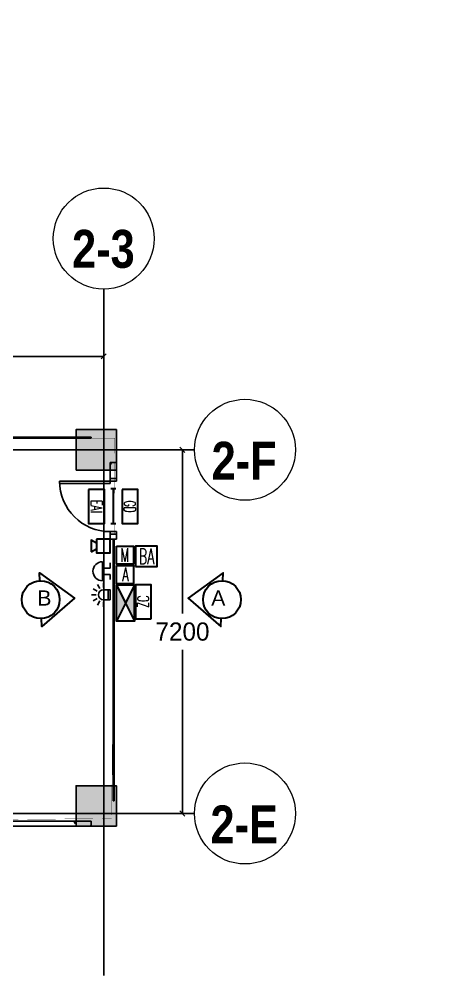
# Model space of a CAD drawing. Header units: millimetres. Extents: x -20146070 to 165023, y -3349561 to 35447.
# Drawn here: x -283475 to -275220, y -49737 to -30700 of the extents above; entities that cross this region are included whole.
import ezdxf
from ezdxf import colors
from ezdxf.entities.mleader import LeaderData, LeaderLine
from ezdxf.enums import TextEntityAlignment as Align
from ezdxf.math import Vec2, Vec3

# ---------------------------------------------------------------- set-up
doc = ezdxf.new("R2010")
doc.units = ezdxf.units.MM
doc.header["$LTSCALE"] = 50
doc.header["$PDMODE"] = 35
for name, pattern in [('CONTINOUS', [0]), ('PLANS_66kv_2018910_BASE FLOOR PLANS$0$CONTINOUS', [0]), ('PLANS_66kv_2018910_BASE FLOOR PLANS$0$PHANTOM', [2.5, 1.25, -0.25, 0.25, -0.25, 0.25, -0.25])]:
    doc.linetypes.add(name, pattern=pattern)
doc.layers.get('Defpoints').update_dxf_attribs({"color": 8, "lineweight": 9})
for name, color, linetype in [('BLK 2 - 1ST  2ND STOREY PLAN 031023$0$1599_DB_A_BLK2_HQ_R21-2ND STOREY 20230517--$0$A-_WALL----_H-1', 8, 'Continuous'), ('M_FIREALAM-_E-', 10, 'Continuous'), ('NW-DIM', 7, 'Continuous'), ('NW_ARCHI', 9, 'Continuous'), ('NW_FM200', 1, 'Continuous'), ('NW_GRID LINE', 8, 'Continuous'), ('PLANS_66kv_2018910_BASE FLOOR PLANS$0$A-_DRIVEWAY-_E-N', 6, 'Continuous')]:
    doc.layers.add(name, color=color, linetype=linetype)
for name, color, linetype, lineweight in [('M-_FIRE----_E-', 1, 'Continuous', 30), ('M-_FIREHEAT_E-', 1, 'Continuous', 30), ('PLANS_66kv_2018910_BASE FLOOR PLANS$0$A-_SECLINE--_E-', 7, 'PLANS_66kv_2018910_BASE FLOOR PLANS$0$PHANTOM', 40), ('S-_ANOTGRID_E', 8, 'Continuous', 9)]:
    doc.layers.add(name, color=color, linetype=linetype, lineweight=lineweight)
doc.styles.add('Arial Narrow_B', font='ARIALNB.TTF', dxfattribs={"height": 750})
doc.styles.add('PLANS_66kv_2018910_BASE FLOOR PLANS$0$Standard', font='arial.ttf')
doc.styles.add('RomanS', font='romans__.ttf', dxfattribs={"width": 0.75, "height": 40})
doc.styles.add('simplex', font='simplex.shx', dxfattribs={"width": 0.6})
doc.dimstyles.new('DI 200', dxfattribs={"dimscale": 2000, "dimtxt": 0.18, "dimasz": 0.05, "dimexe": 0.1, "dimexo": 0.065, "dimgap": 0.09, "dimtad": 0, "dimtih": 1, "dimtoh": 1, "dimdec": 0, "dimzin": 0, "dimdsep": 46, "dimtxsty": 'Standard', "dimblk": 'OBLIQUE', "dimcen": 0.09, "dimse2": 1, "dimadec": 0, "dimazin": 0, "dimtfac": 1, "dimtdec": 0, "dimtofl": 0, "dimtmove": 2, "dimatfit": 3, "dimldrblk": 'DOTBLANK', "dimfxl": 1, "dimtolj": 1, "dimtzin": 0, "dimarcsym": 0})
pattern_1 = [(0, (-288619.72, 4e-11), (1016, 254), [83.82, -678.18, 83.82, -678.18, -4064]), (0, (-288619.72, 4e-11), (1016, 254), [-1524, 83.82, -1440.18, 83.82, -678.18, -1778]), (0, (-288619.72, 4e-11), (1016, 254), [-3810, 83.82, -424.18, 83.82, -1186.18]), (120, (-288238.72, 127), (-727.9705, 752.8818), [83.82, -678.18, 83.82, -678.18, -4064]), (120, (-288238.72, 127), (-727.9705, 752.8818), [-1524, 83.82, -1440.18, 83.82, -678.18, -1778]), (120, (-288238.72, 127), (-727.9705, 752.8818), [-3810, 83.82, -424.18, 83.82, -1186.18]), (240, (-288111.72, 635), (-288.0295, -1006.8818), [83.82, -678.18, 83.82, -678.18, -4064]), (240, (-288111.72, 635), (-288.0295, -1006.8818), [-1524, 83.82, -1440.18, 83.82, -678.18, -1778]), (240, (-288111.72, 635), (-288.0295, -1006.8818), [-3810, 83.82, -424.18, 83.82, -1186.18])]

# ---------------------------------------------------------------- blocks, each defined once
blk = doc.blocks.new('Grid - 4 mm Dia-236334-BLK2 2ND STOREY DOOR SCHEDULE')
at = {"layer": 'S-_ANOTGRID_E'}
blk.add_circle((0, 0), 4, dxfattribs=at)
blk = doc.blocks.new('fire0534')
at = {"color": 0, "linetype": 'Continuous', "lineweight": -2}
for points in [[(-29.7, -204.7), (-60.2, -151.9), (56.7, -151.9)], [(56.7, -151.9), (26.2, -204.7)]]:
    blk.add_lwpolyline(points, dxfattribs=at)
blk.add_lwpolyline([(-69.2, -204.7), (65.8, -204.7), (65.8, -339.7), (-69.2, -339.7)], close=True, dxfattribs=at)
blk = doc.blocks.new('STROBE')
at = {"layer": 'M_FIREALAM-_E-'}
for p, q in [((-123, -4), (-204, 42)), ((-71, 48), (-118, 129)), ((0, 67), (0, 160)), ((71, 48), (118, 129)), ((123, -4), (204, 42)), ((-236, -76), (-142, -76)), ((-100, -173), (-100, -76)), ((100, -173), (100, -76)), ((142, -76), (236, -76))]:
    blk.add_line(p, q, dxfattribs=at)
blk.add_lwpolyline([(-100, -173), (100, -173), (100, -209), (-100, -209)], close=True, dxfattribs=at)
blk.add_arc((0, -76), 99.6, 0, 180, dxfattribs=at)
blk = doc.blocks.new('BELL')
at = {"layer": 'M_FIREALAM-_E-'}
for p, q in [((-189, 0), (189, 0)), ((-64, 0), (-64, -150)), ((64, 0), (64, -150)), ((-64, -150), (-164, -150)), ((64, -150), (164, -150))]:
    blk.add_line(p, q, dxfattribs=at)
blk.add_arc((0, 0), 189, 0, 180, dxfattribs=at)
blk = doc.blocks.new('fire0536')
at = {"color": 0, "linetype": 'Continuous', "lineweight": -2}
blk.add_lwpolyline([(-80, 91), (90.8, 91.5), (90.8, -88.5), (-80, -89)], close=True, dxfattribs=at)
at = {"color": 7, "linetype": 'Continuous', "lineweight": 18, "style": 'simplex', "width": 0.6}
blk.add_text('M', height=135, dxfattribs=at).set_placement((2.3, -63.3), align=Align.CENTER)
blk = doc.blocks.new('fire0536_1')
at = {"linetype": 'Continuous', "lineweight": -2}
blk.add_lwpolyline([(-91, -26.5), (79, -26.5), (79, -206.5), (-91, -206.5)], close=True, dxfattribs=at)
at = {"color": 7, "linetype": 'Continuous', "lineweight": 18, "style": 'simplex', "width": 0.6}
blk.add_text('A', height=135, dxfattribs=at).set_placement((-2.5, -181.3), align=Align.CENTER)
blk = doc.blocks.new('BA')
at = {"color": 0, "linetype": 'Continuous', "lineweight": -2}
blk.add_lwpolyline([(-247, -204), (182, -204), (182, 201), (-247, 201)], close=True, dxfattribs=at)
at = {"color": 7, "lineweight": 18, "style": 'simplex', "width": 0.6}
blk.add_text('BA', height=303.8, dxfattribs=at).set_placement((-25, -2), align=Align.MIDDLE)
blk = doc.blocks.new('fire0535')
at = {"linetype": 'Continuous', "lineweight": -2}
h = blk.add_hatch(color=0, dxfattribs=at)
h.paths.add_polyline_path([(-420, 90), (-240, 0), (-60, 90)])
h.paths.add_polyline_path([(-420, -90), (-240, 0), (-60, -90)])
at = {"color": 0, "linetype": 'Continuous', "lineweight": -2}
blk.add_lwpolyline([(-420, 90), (-60, 90), (-60, -90), (-420, -90)], close=True, dxfattribs=at)
for points in [[(-420, 90), (-240, 0), (-60, 90), (-420, 90)], [(-420, -90), (-240, 0), (-60, -90), (-420, -90)]]:
    blk.add_lwpolyline(points, dxfattribs=at)
blk = doc.blocks.new('ZC')
at = {"color": 0, "linetype": 'Continuous', "lineweight": -2}
blk.add_lwpolyline([(-389, -162), (286, -162), (286, 151), (-389, 151)], close=True, dxfattribs=at)
at = {"color": 7, "linetype": 'Continuous', "lineweight": 18, "style": 'simplex', "width": 0.6}
blk.add_text('ZC', height=225, dxfattribs=at).set_placement((-46, -119), align=Align.CENTER)
blk = doc.blocks.new('GD')
at = {"color": 0, "linetype": 'Continuous', "lineweight": -2}
blk.add_lwpolyline([(-345, -148), (330, -148), (330, 165), (-345, 165)], close=True, dxfattribs=at)
at = {"color": 7, "linetype": 'Continuous', "lineweight": 18, "style": 'simplex', "width": 0.6}
blk.add_text('GD', height=225, dxfattribs=at).set_placement((-2, -105), align=Align.CENTER)
blk = doc.blocks.new('EAI')
at = {"color": 0, "linetype": 'Continuous', "lineweight": -2}
blk.add_lwpolyline([(-396, -179), (279, -179), (279, 134), (-396, 134)], close=True, dxfattribs=at)
at = {"color": 7, "linetype": 'Continuous', "lineweight": 18, "style": 'simplex', "width": 0.6}
blk.add_text('EAI', height=225, dxfattribs=at).set_placement((-53, -136), align=Align.CENTER)
blk = doc.blocks.new('_Oblique')
at = {"color": 0, "linetype": 'ByBlock', "lineweight": -2}
blk.add_line((-0.5, -0.5), (0.5, 0.5), dxfattribs=at)
blk = doc.blocks.new('*D83')
at = {"layer": 'Defpoints', "color": 0, "transparency": 16777216}
for p in [(-281799, -37374), (-281799, -37374), (-288999, -37963)]:
    blk.add_point(p, dxfattribs=at)
at = {"layer": 'NW-DIM', "color": 0, "lineweight": -2, "transparency": 16777216}
for p, q in [((-288999, -37833), (-288999, -37174)), ((-288999, -37374), (-286179, -37374)), ((-281799, -37374), (-284619, -37374))]:
    blk.add_line(p, q, dxfattribs=at)
at = {"layer": 'NW-DIM', "color": 0, "lineweight": -2, "transparency": 16777216, "xscale": 100, "yscale": 100, "zscale": 100, "rotation": 180}
blk.add_blockref('_Oblique', (-288999, -37374), dxfattribs=at)
at = {"layer": 'NW-DIM', "color": 0, "lineweight": -2, "transparency": 16777216, "xscale": 100, "yscale": 100, "zscale": 100}
blk.add_blockref('_Oblique', (-281799, -37374), dxfattribs=at)
at = {"layer": 'NW-DIM', "color": 0, "transparency": 16777216, "insert": (-285399, -37374), "char_height": 360, "attachment_point": 5}
blk.add_mtext('\\A1;7200', dxfattribs=at)
blk = doc.blocks.new('_DotBlank')
at = {"color": 0, "linetype": 'ByBlock', "lineweight": -2}
blk.add_line((-0.5, 0), (-1, 0), dxfattribs=at)
blk.add_circle((0, 0), 0.5, dxfattribs=at)
blk = doc.blocks.new('*D84')
at = {"layer": 'Defpoints', "color": 0, "transparency": 16777216}
for p in [(-280361, -39225), (-280361, -46425), (-280240, -46425)]:
    blk.add_point(p, dxfattribs=at)
at = {"layer": 'NW-DIM', "color": 0, "lineweight": -2, "transparency": 16777216}
for p, q in [((-280240, -39225), (-280240, -42465)), ((-280231, -39225), (-280040, -39225)), ((-280240, -46425), (-280240, -43185))]:
    blk.add_line(p, q, dxfattribs=at)
at = {"layer": 'NW-DIM', "color": 0, "lineweight": -2, "transparency": 16777216, "xscale": 100, "yscale": 100, "zscale": 100}
for p, rotation in [((-280240, -39225), 90), ((-280240, -46425), 270)]:
    blk.add_blockref('_Oblique', p, dxfattribs=dict(at, rotation=rotation))
at = {"layer": 'NW-DIM', "color": 0, "transparency": 16777216, "insert": (-280240, -42825), "char_height": 360, "attachment_point": 5}
blk.add_mtext('\\A1;7200', dxfattribs=at)
blk = doc.blocks.new('SMOKE_FC')
at = {"color": 7, "linetype": 'CONTINOUS'}
ml = blk.add_multileader_mtext('Standard', dxfattribs=at)
ml.set_content('{\\fArial|b0|i0|c0|p34;S}', color=7, style='RomanS')
ml.set_leader_properties(color=10)
ml.build(insert=Vec2(0, 0))
ml.multileader.update_dxf_attribs({"dogleg_length": 3.34, "arrow_head_size": 138.2, "scale": 50})
ctx = ml.context
ctx.base_point, ctx.scale, ctx.char_height, ctx.arrow_head_size, ctx.landing_gap_size, ctx.plane_origin = Vec3(10040043.2, 1663039.7), 50, 207.309, 138.2, 138.2, Vec3(10036641.4, 1659230.9)
notes = []
notes.append((ctx, [(0, (0, 0, 0), (0, 0), (1, 0), 1, [])]))
ctx.mtext.insert, ctx.mtext.flow_direction = Vec3(10040181.4, 1663145.2), 5
for ctx, leaders in notes:
    for number, flags, end, landing, length, lines in leaders:
        leader = LeaderData()
        leader.index, (leader.has_last_leader_line, leader.has_dogleg_vector, leader.attachment_direction) = number, flags
        leader.last_leader_point, leader.dogleg_vector, leader.dogleg_length = Vec3(end), Vec3(landing), length
        for number, points, colour, breaks in lines:
            line = LeaderLine()
            line.index, line.vertices, line.color, line.breaks = number, Vec3.list(points), colors.encode_raw_color(colour), breaks
            leader.lines.append(line)
        ctx.leaders.append(leader)
blk = doc.blocks.new('SMOKE')
at = {"color": 7, "linetype": 'CONTINOUS'}
ml = blk.add_multileader_mtext('Standard', dxfattribs=at)
ml.set_content('{\\fArial|b0|i0|c0|p34;S}', color=7, style='RomanS')
ml.set_leader_properties(color=10)
ml.build(insert=Vec2(0, 0))
ml.multileader.update_dxf_attribs({"dogleg_length": 3.34, "arrow_head_size": 171.1, "scale": 50})
ctx = ml.context
ctx.base_point, ctx.scale, ctx.char_height, ctx.arrow_head_size, ctx.landing_gap_size, ctx.plane_origin = Vec3(10040458.9, 1663039.1), 50, 256.669, 171.1, 171.1, Vec3(10036247.2, 1658323.4)
notes = []
notes.append((ctx, [(0, (0, 0, 0), (0, 0), (1, 0), 1, [])]))
ctx.mtext.insert, ctx.mtext.flow_direction = Vec3(10040630, 1663169.6), 5
for ctx, leaders in notes:
    for number, flags, end, landing, length, lines in leaders:
        leader = LeaderData()
        leader.index, (leader.has_last_leader_line, leader.has_dogleg_vector, leader.attachment_direction) = number, flags
        leader.last_leader_point, leader.dogleg_vector, leader.dogleg_length = Vec3(end), Vec3(landing), length
        for number, points, colour, breaks in lines:
            line = LeaderLine()
            line.index, line.vertices, line.color, line.breaks = number, Vec3.list(points), colors.encode_raw_color(colour), breaks
            leader.lines.append(line)
        ctx.leaders.append(leader)

msp = doc.modelspace()

# ---------------------------------------------------------------- hatches: boundary and pattern name
at = {"layer": 'BLK 2 - 1ST  2ND STOREY PLAN 031023$0$1599_DB_A_BLK2_HQ_R21-2ND STOREY 20230517--$0$A-_WALL----_H-1'}
h = msp.add_hatch(dxfattribs=at)
h.set_pattern_fill('FP_3', color=256, style=0, pattern_type=2)
h.set_pattern_definition([(0, (-271507.42, -2e-08), (1016, 254), [83.82, -678.18, 83.82, -678.18, -4064]), (0, (-271507.42, -2e-08), (1016, 254), [-1524, 83.82, -1440.18, 83.82, -678.18, -1778]), (0, (-271507.42, -2e-08), (1016, 254), [-3810, 83.82, -424.18, 83.82, -1186.18]), (120, (-271126.42, 127), (-727.9705, 752.8818), [83.82, -678.18, 83.82, -678.18, -4064]), (120, (-271126.42, 127), (-727.9705, 752.8818), [-1524, 83.82, -1440.18, 83.82, -678.18, -1778]), (120, (-271126.42, 127), (-727.9705, 752.8818), [-3810, 83.82, -424.18, 83.82, -1186.18]), (240, (-270999.42, 635), (-288.0295, -1006.8818), [83.82, -678.18, 83.82, -678.18, -4064]), (240, (-270999.42, 635), (-288.0295, -1006.8818), [-1524, 83.82, -1440.18, 83.82, -678.18, -1778]), (240, (-270999.42, 635), (-288.0295, -1006.8818), [-3810, 83.82, -424.18, 83.82, -1186.18])])
h.paths.add_polyline_path([(-279304.5, -46174.7), (-279211.7, -46174.7), (-279211.7, -45874.7), (-279331.7, -45874.7), (-279331.7, -45894.7), (-279336.7, -45894.7), (-279336.7, -46154.7), (-279331.7, -46154.7), (-279331.7, -46174.7)], flags=0)
at = {"layer": 'NW_ARCHI', "linetype": 'Continuous'}
h = msp.add_hatch(color=256, dxfattribs=at)
h.dxf.hatch_style = 1
h.paths.add_polyline_path([(-282349, -38824.7), (-282349, -39624.7), (-281549, -39624.7), (-281549, -38824.7)])
at = {"layer": 'NW_ARCHI'}
h = msp.add_hatch(dxfattribs=at)
h.set_pattern_fill('FP_1', color=256, style=0, pattern_type=2)
h.set_pattern_definition(pattern_1)
h.paths.add_polyline_path([(-281611.5, -39794.7), (-281674, -39794.7), (-281674, -39474.7), (-281611.5, -39474.7), (-281549, -39474.7), (-281549, -39794.7)])
h.paths.add_polyline_path([(-281611.5, -40994.7), (-281674, -40994.7), (-281674, -40894.7), (-281611.5, -40894.7), (-281549, -40894.7), (-281549, -40994.7)])
at = {"layer": 'NW_ARCHI', "linetype": 'Continuous'}
h = msp.add_hatch(color=256, dxfattribs=at)
h.dxf.hatch_style = 1
h.paths.add_polyline_path([(-282349, -45874.7), (-282349, -46674.7), (-281549, -46674.7), (-281549, -45874.7)])
at = {"layer": 'NW_ARCHI'}
h = msp.add_hatch(dxfattribs=at)
h.set_pattern_fill('FP_1', color=256, style=0, pattern_type=2)
h.set_pattern_definition(pattern_1)
h.paths.add_polyline_path([(-282049, -46574.7), (-282049, -46674.7), (-292899, -46674.7), (-292899, -46574.7)])

# ---------------------------------------------------------------- linework, layer by layer
at = {"layer": 'M-_FIREHEAT_E-'}
for p, q in [((-281561.6, -39997.9), (-281661.5, -39997.9)), ((-281611.5, -39997.9), (-281611.5, -40691.4)), ((-281561.6, -40691.4), (-281661.5, -40691.4))]:
    msp.add_line(p, q, dxfattribs=at)
at = {"layer": 'NW_ARCHI'}
for p, q in [((-282049, -38974.7), (-292899, -38974.7)), ((-292899, -38992.7), (-282049, -38992.7)), ((-282049, -38992.7), (-282049, -38974.7)), ((-282049, -38974.7), (-282049, -38974.7)), ((-282049, -38992.7), (-282049, -38992.7)), ((-281674, -39474.7), (-281674, -39794.7)), ((-281549, -39474.7), (-281674, -39474.7)), ((-281549, -39794.7), (-281549, -39474.7)), ((-281674, -39844.7), (-282674, -39844.7)), ((-282674, -39844.7), (-282674, -39894.7)), ((-282674, -39894.7), (-281674, -39894.7)), ((-281674, -39794.7), (-281549, -39794.7)), ((-281674, -39794.7), (-281674, -39794.7)), ((-281674, -39794.7), (-281674, -39844.7)), ((-281549, -39794.7), (-281674, -39794.7)), ((-281674, -39794.7), (-281674, -39844.7)), ((-281549, -39794.7), (-281674, -39794.7)), ((-281674, -39894.7), (-281674, -39844.7)), ((-281674, -39844.7), (-281674, -39844.7)), ((-281549, -39844.7), (-281674, -39844.7)), ((-281674, -39844.7), (-281549, -39844.7)), ((-281549, -39844.7), (-281549, -39794.7)), ((-281549, -39794.7), (-281549, -39794.7)), ((-281549, -39844.7), (-281549, -39794.7)), ((-281549, -39844.7), (-281549, -39844.7)), ((-281674, -40844.7), (-281674, -40844.7)), ((-281674, -40844.7), (-281674, -40894.7)), ((-281549, -40844.7), (-281674, -40844.7)), ((-281674, -40844.7), (-281674, -40894.7)), ((-281549, -40844.7), (-281674, -40844.7)), ((-281674, -40894.7), (-281674, -40994.7)), ((-281549, -40894.7), (-281674, -40894.7)), ((-281674, -40894.7), (-281674, -40894.7)), ((-281549, -40894.7), (-281674, -40894.7)), ((-281674, -40894.7), (-281549, -40894.7)), ((-281549, -40894.7), (-281549, -40844.7)), ((-281549, -40844.7), (-281549, -40844.7)), ((-281549, -40894.7), (-281549, -40844.7)), ((-281549, -40994.7), (-281549, -40894.7)), ((-281549, -40894.7), (-281549, -40894.7)), ((-281674, -40994.7), (-281549, -40994.7)), ((-281611.5, -40994.7), (-281611.5, -46174.7)), ((-281593.5, -40994.7), (-281611.5, -40994.7)), ((-281611.5, -40994.7), (-281611.5, -40994.7)), ((-281593.5, -46174.7), (-281593.5, -40994.7)), ((-281593.5, -40994.7), (-281593.5, -40994.7)), ((-281611.5, -46174.7), (-281593.5, -46174.7)), ((-281611.5, -46174.7), (-281611.5, -46174.7)), ((-281593.5, -46174.7), (-281593.5, -46174.7)), ((-282049, -46574.7), (-292899, -46574.7)), ((-282049, -46674.7), (-282049, -46574.7)), ((-292899, -46674.7), (-282049, -46674.7))]:
    msp.add_line(p, q, dxfattribs=at)
at = {"layer": 'NW_ARCHI', "linetype": 'Continuous'}
for points in [[(-282349, -39624.7), (-281549, -39624.7), (-281549, -38824.7), (-282349, -38824.7)], [(-282349, -46674.7), (-281549, -46674.7), (-281549, -45874.7), (-282349, -45874.7)]]:
    msp.add_lwpolyline(points, close=True, dxfattribs=at)
at = {"layer": 'NW_ARCHI'}
msp.add_arc((-281674, -39844.7), 1000, 180, 270, dxfattribs=at)
at = {"layer": 'NW_FM200', "color": 2, "const_width": 5}
msp.add_lwpolyline([(-292881, -38992.7), (-281580.3, -38992.7), (-281642.8, -46524.7), (-292881, -46624.7)], close=True, dxfattribs=at)
at = {"layer": 'NW_GRID LINE'}
for p, q in [((-281799, -36041.6), (-281799, -49631.7)), ((-297720.7, -39224.7), (-280002.6, -39224.7)), ((-297720.7, -46424.7), (-280002.6, -46424.7))]:
    msp.add_line(p, q, dxfattribs=at)
at = {"layer": 'PLANS_66kv_2018910_BASE FLOOR PLANS$0$A-_SECLINE--_E-', "linetype": 'PLANS_66kv_2018910_BASE FLOOR PLANS$0$CONTINOUS', "lineweight": 30, "ltscale": 50}
for points in [[(-283064.8, -41815.9), (-283071.3, -41658.5), (-282377, -42162.9), (-283027.4, -42722.7), (-283033.9, -42565.3)], [(-279441.8, -41815.9), (-279435.3, -41658.5), (-280129.6, -42162.9), (-279479.1, -42722.7), (-279472.7, -42565.3)]]:
    msp.add_lwpolyline(points, dxfattribs=at)
for centre in [(-283049.3, -42190.6), (-279457.2, -42190.6)]:
    msp.add_circle(centre, 375, dxfattribs=at)

# ---------------------------------------------------------------- block references
at = {"layer": 'M-_FIRE----_E-', "yscale": 2, "zscale": 2}
for name, p, xscale, rotation in [('fire0534', (-282353.5, -41133.2), -2, 90), ('fire0535', (-281368.9, -42739.4), 2, 270)]:
    msp.add_blockref(name, p, dxfattribs=dict(at, xscale=xscale, rotation=rotation))
at = {"layer": 'M-_FIRE----_E-', "xscale": 2, "yscale": 2, "zscale": 2}
for name, p in [('fire0536', (-281389, -41313.5)), ('fire0536_1', (-281366.9, -41462.9))]:
    msp.add_blockref(name, p, dxfattribs=at)
at = {"layer": 'M-_FIRE----_E-'}
msp.add_blockref('BA', (-280926.7, -41331.4), dxfattribs=at)
at = {"layer": 'M-_FIREHEAT_E-'}
for name, p, rotation in [('EAI', (-281920.2, -40403.2), 270), ('GD', (-281288.8, -40352.5), 270), ('ZC', (-281022.4, -42185.1), 89.99999999999999)]:
    msp.add_blockref(name, p, dxfattribs=dict(at, rotation=rotation))
at = {"layer": 'M_FIREALAM-_E-'}
for name, p, xscale, yscale, zscale in [('SMOKE', (-12842896.3, -2136319.2), 1.28, 1.28, 1.28), ('SMOKE', (-12837356.5, -2137100.4), 1.28, 1.28, 1.28), ('SMOKE', (-12842882.2, -2139119.2), 1.28, 1.28, 1.28), ('SMOKE', (-12837356.5, -2141062.9), 1.28, 1.28, 1.28), ('SMOKE', (-12844197.6, -2141531.7), 1.28, 1.28, 1.28), ('SMOKE', (-12841946.4, -2141531.7), 1.28, 1.28, 1.28), ('SMOKE', (-10273997.7, -1718610.1), 1.024, 1.024, 1.024), ('SMOKE', (-10272498.3, -1718640.4), 1.024, 1.024, 1.024), ('SMOKE', (-13016264.7, -2148128.1), 1.28, 1.28, 1.28), ('SMOKE', (-20146070.2, -3348204.7), 2, 2, 2), ('SMOKE_FC', (-20145143.2, -3349560.7), 2, 2, 2), ('SMOKE', (-12920157, -2170487), 1.28, 1.28, 1.28), ('SMOKE', (-12915444.5, -2171268.2), 1.28, 1.28, 1.28), ('SMOKE', (-12920157, -2172887), 1.28, 1.28, 1.28), ('SMOKE_FC', (-12903730.2, -2172847.6), 1.28, 1.28, 1.28), ('SMOKE', (-12898688.7, -2172810.3), 1.28, 1.28, 1.28), ('SMOKE', (-12904323.5, -2173653.5), 1.28, 1.28, 1.28), ('SMOKE_FC', (-12898095.5, -2173616.2), 1.28, 1.28, 1.28), ('SMOKE', (-12915444.5, -2175230.7), 1.28, 1.28, 1.28), ('SMOKE', (-12920566.1, -2175737), 1.28, 1.28, 1.28)]:
    msp.add_blockref(name, p, dxfattribs=dict(at, xscale=xscale, yscale=yscale, zscale=zscale))
at = {"layer": 'M_FIREALAM-_E-', "xscale": -1, "rotation": 90}
for name, p in [('BELL', (-281824, -41628.9)), ('STROBE', (-281882.9, -42094.3))]:
    msp.add_blockref(name, p, dxfattribs=at)
at = {"layer": 'NW_GRID LINE', "xscale": 249.9999999999999, "yscale": 249.9999999999999, "zscale": 249.9999999999999}
for p, rotation in [((-281799, -35041.6), 180), ((-279002.6, -39224.7), 269.9999999999994), ((-279002.6, -46424.7), 269.9999999999994)]:
    msp.add_blockref('Grid - 4 mm Dia-236334-BLK2 2ND STOREY DOOR SCHEDULE', p, dxfattribs=dict(at, rotation=rotation))

# ---------------------------------------------------------------- texts
at = {"layer": 'NW_GRID LINE', "char_height": 750, "attachment_point": 5, "line_spacing_factor": 0.949189, "style": 'Arial Narrow_B'}
for s, insert, width in [('\\pt2499.9975,5000.0025,7500,9999.9975,12500.0025,15000,17499.9975,20000.0025,22500,24999.9975,27500.0025,30000,32499.9975,35000.0025,37500,39999.9975,42500.0025,45000,47499.9975,50000.0025,52500,54999.9975,57500.0025,60000,62499.9975,65000.0025,67500,69999.9975,72500.0025,75000,77499.9975,80000.0025;2-3', (-281807.5, -35251.1), 1257.5), ('\\pt2499.9975,5000.0025,7500,9999.9975,12500.0025,15000,17499.9975,20000.0025,22500,24999.9975,27500.0025,30000,32499.9975,35000.0025,37500,39999.9975,42500.0025,45000,47499.9975,50000.0025,52500,54999.9975,57500.0025,60000,62499.9975,65000.0025,67500,69999.9975,72500.0025,75000,77499.9975,80000.0025;2-F', (-279017.8, -39440.3), 1307.5), ('\\pt2499.9975,5000.0025,7500,9999.9975,12500.0025,15000,17499.9975,20000.0025,22500,24999.9975,27500.0025,30000,32499.9975,35000.0025,37500,39999.9975,42500.0025,45000,47499.9975,50000.0025,52500,54999.9975,57500.0025,60000,62499.9975,65000.0025,67500,69999.9975,72500.0025,75000,77499.9975,80000.0025;2-E', (-279017.8, -46640.3), 1357.5)]:
    msp.add_mtext(s, dxfattribs=dict(at, insert=insert, width=width))
at = {"layer": 'PLANS_66kv_2018910_BASE FLOOR PLANS$0$A-_DRIVEWAY-_E-N', "color": 7, "char_height": 300, "width": 1249.926, "style": 'PLANS_66kv_2018910_BASE FLOOR PLANS$0$Standard'}
for s, insert, attachment_point in [('B', (-283115.8, -42007.9), 1), ('A', (-279390.8, -42007.9), 3)]:
    msp.add_mtext(s, dxfattribs=dict(at, insert=insert, attachment_point=attachment_point))

# ---------------------------------------------------------------- dimensions: what is measured, and where the dimension line sits
at = {"layer": 'NW-DIM'}
dim = msp.add_linear_dim(base=(-281799, -37373.9), p1=(-288999, -37963.2), p2=(-281799, -37373.9), dimstyle='DI 200', dxfattribs=at)
dim.commit()
dim.dimension.update_dxf_attribs({"geometry": '*D83', "text_midpoint": (-285399, -37373.9)})
dim = msp.add_linear_dim(base=(-280239.9, -46424.7), p1=(-280361.4, -39224.7), p2=(-280361.4, -46424.7), angle=90, dimstyle='DI 200', dxfattribs=at)
dim.commit()
dim.dimension.update_dxf_attribs({"geometry": '*D84', "text_midpoint": (-280239.9, -42824.7)})

doc.saveas('drawing.dxf')
